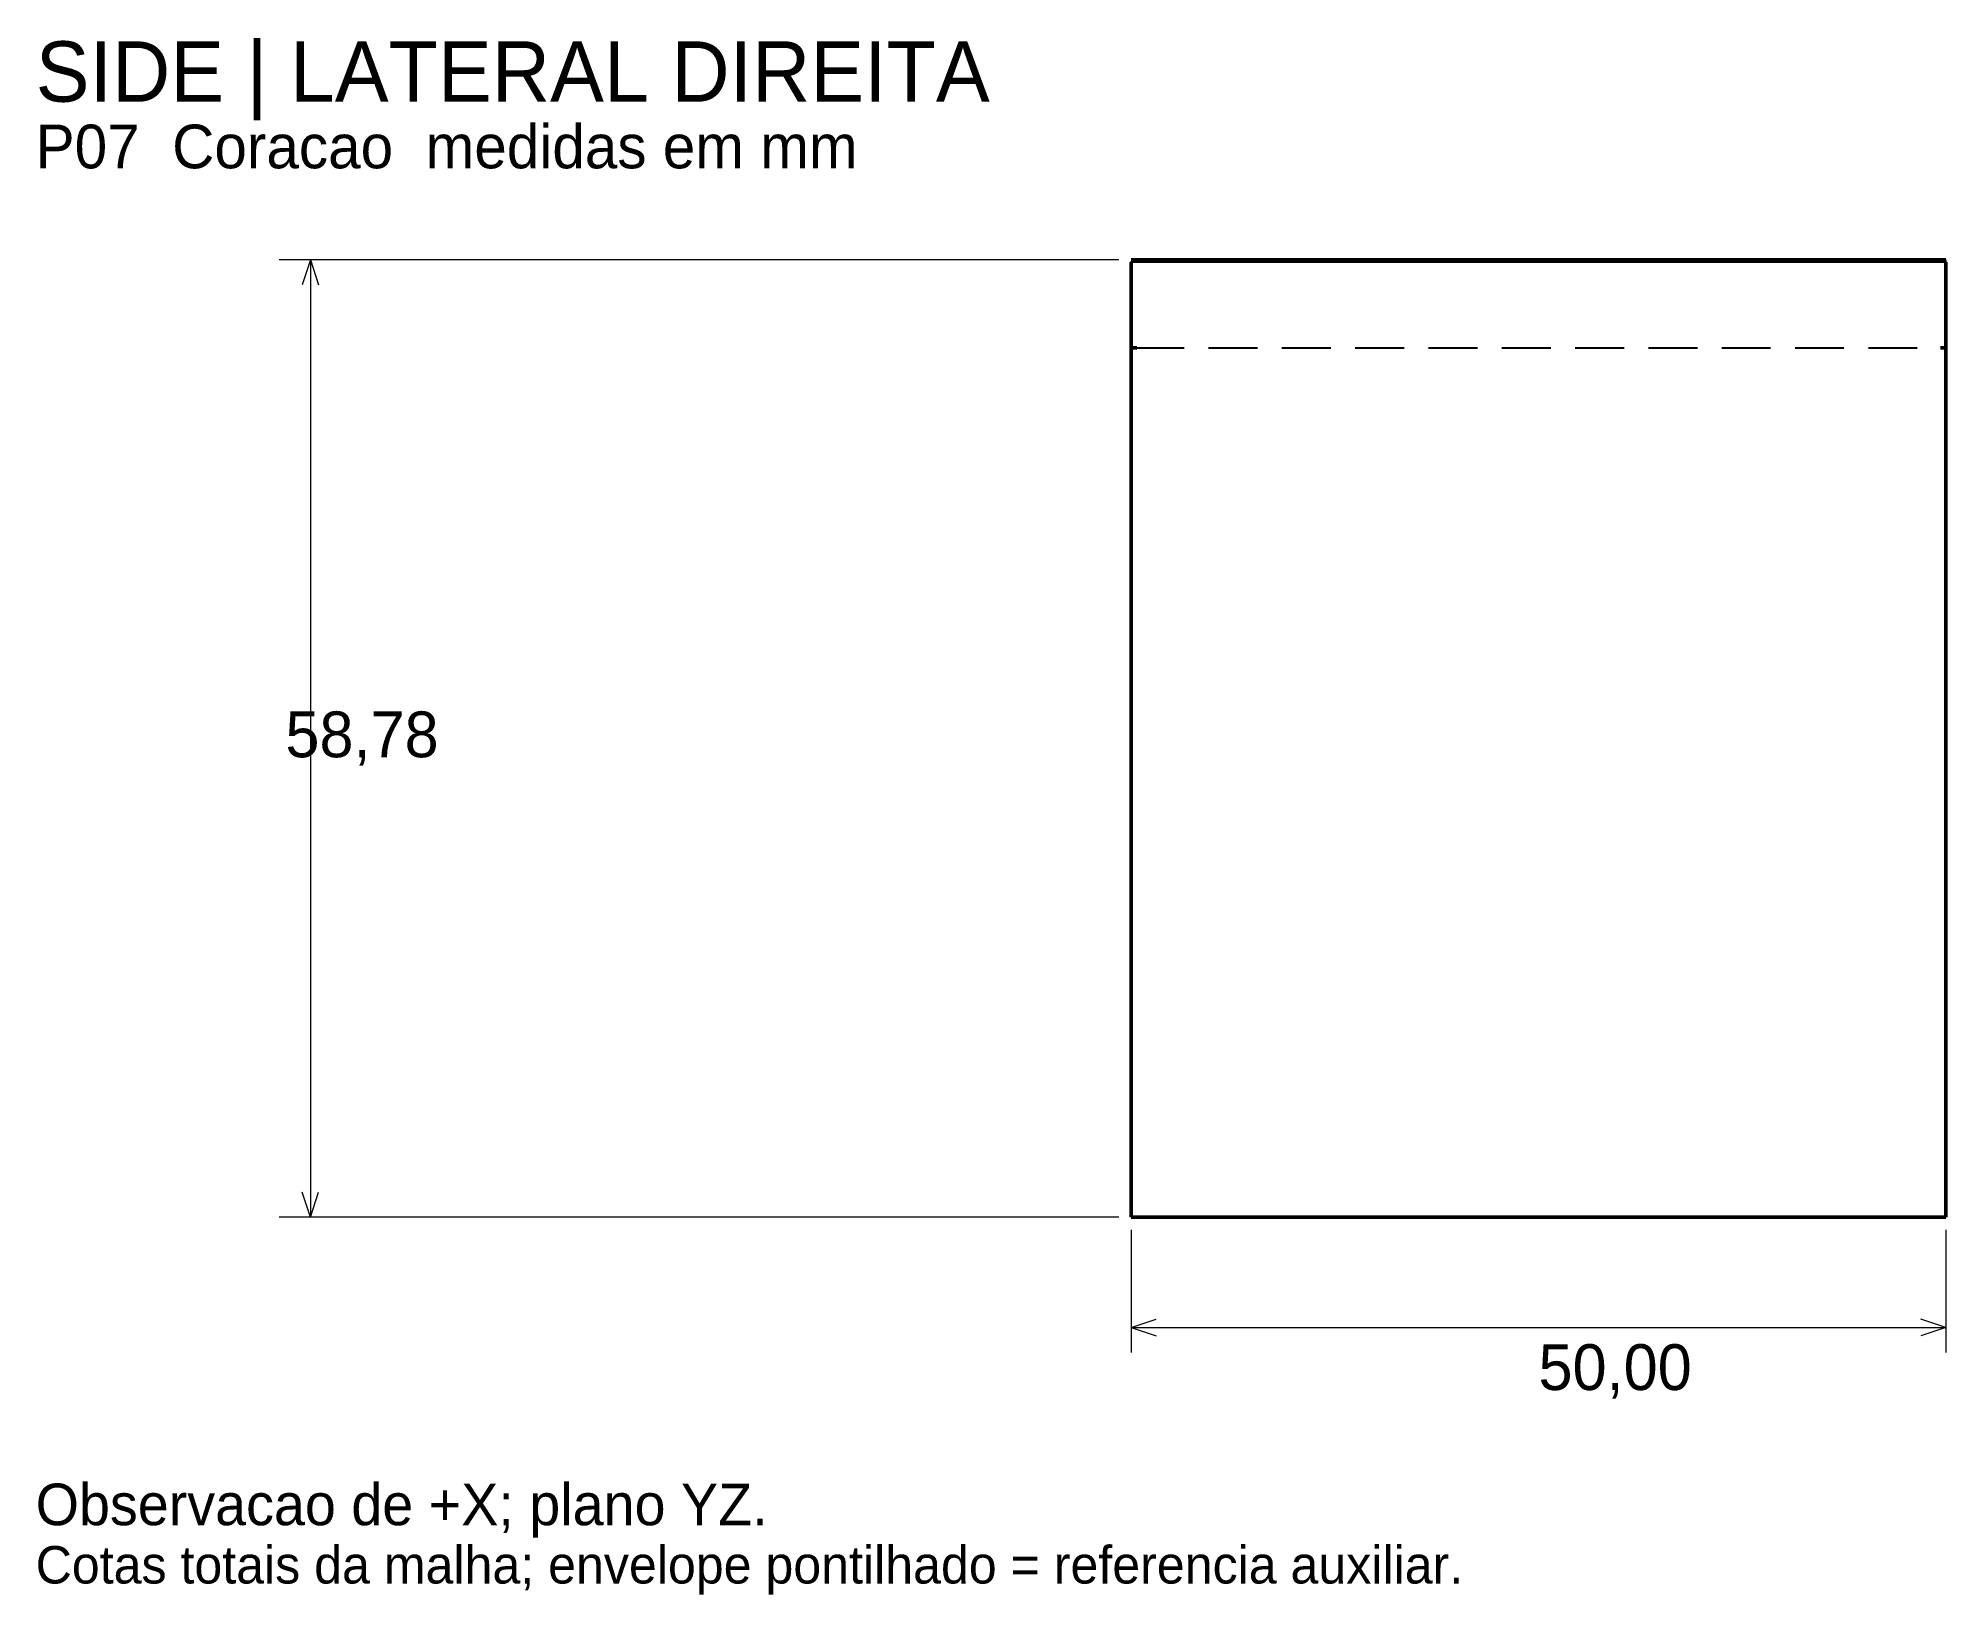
# Model space of a CAD drawing. Header units: millimetres. Extents: x 5 to 122, y 2 to 97.
import ezdxf

# ---------------------------------------------------------------- set-up
doc = ezdxf.new("R2010")
doc.units = ezdxf.units.MM
doc.linetypes.add('DOTTED', pattern=[1, 0, -1])
doc.linetypes.add('HIDDEN', pattern=[4.5, 3, -1.5])
for name, color, linetype, lineweight in [('HIDDEN', 8, 'HIDDEN', 25), ('REFERENCE', 8, 'DOTTED', 13), ('TEXT', 7, 'CONTINUOUS', 18), ('THIN', 7, 'CONTINUOUS', 18), ('VISIBLE', 7, 'CONTINUOUS', 50)]:
    doc.layers.add(name, color=color, linetype=linetype, lineweight=lineweight)

msp = doc.modelspace()

# ---------------------------------------------------------------- linework, layer by layer
at = {"layer": 'HIDDEN'}
for p, q in [((72.11, 83.54), (72.11, 83.59)), ((72.11, 83.47), (72.11, 83.54)), ((72.11, 83.39), (72.11, 83.47)), ((72.11, 83.4), (72.11, 83.46)), ((72.11, 83.34), (72.11, 83.4)), ((72.11, 83.3), (72.11, 83.39)), ((72.11, 83.29), (72.11, 83.34)), ((72.11, 83.19), (72.11, 83.3)), ((72.11, 83.23), (72.11, 83.29)), ((72.11, 83.18), (72.11, 83.23)), ((72.11, 83.07), (72.11, 83.19)), ((72.11, 83.13), (72.11, 83.18)), ((122.11, 83.54), (122.11, 83.59)), ((122.11, 83.47), (122.11, 83.54)), ((122.11, 83.39), (122.11, 83.47)), ((122.11, 83.4), (122.11, 83.46)), ((122.11, 83.34), (122.11, 83.4)), ((122.11, 83.3), (122.11, 83.39)), ((122.11, 83.29), (122.11, 83.34)), ((122.11, 83.19), (122.11, 83.3)), ((122.11, 83.23), (122.11, 83.29)), ((122.11, 83.18), (122.11, 83.23)), ((122.11, 83.07), (122.11, 83.19)), ((122.11, 83.13), (122.11, 83.18)), ((72.11, 83.08), (72.11, 83.13)), ((72.11, 83.04), (72.11, 83.08)), ((72.11, 82.94), (72.11, 83.07)), ((72.11, 83), (72.11, 83.04)), ((72.11, 82.81), (72.11, 82.94)), ((72.11, 82.67), (72.11, 82.81)), ((72.11, 82.7), (72.11, 82.8)), ((72.11, 82.57), (72.11, 82.7)), ((72.11, 82.55), (72.11, 82.67)), ((72.11, 82.41), (72.11, 82.57)), ((72.11, 82.42), (72.11, 82.55)), ((72.11, 82.27), (72.11, 82.42)), ((72.11, 82.23), (72.11, 82.41)), ((72.11, 82.11), (72.11, 82.27)), ((72.11, 82.03), (72.11, 82.23)), ((72.11, 81.95), (72.11, 82.11)), ((72.11, 81.82), (72.11, 82.03)), ((122.11, 83.08), (122.11, 83.13)), ((122.11, 83.04), (122.11, 83.08)), ((122.11, 82.94), (122.11, 83.07)), ((122.11, 83), (122.11, 83.04)), ((122.11, 82.81), (122.11, 82.94)), ((122.11, 82.67), (122.11, 82.81)), ((122.11, 82.7), (122.11, 82.8)), ((122.11, 82.57), (122.11, 82.7)), ((122.11, 82.55), (122.11, 82.67)), ((122.11, 82.41), (122.11, 82.57)), ((122.11, 82.42), (122.11, 82.55)), ((122.11, 82.27), (122.11, 82.42)), ((122.11, 82.23), (122.11, 82.41)), ((122.11, 82.11), (122.11, 82.27)), ((122.11, 82.03), (122.11, 82.23)), ((122.11, 81.95), (122.11, 82.11)), ((122.11, 81.82), (122.11, 82.03)), ((72.11, 81.79), (72.11, 81.95)), ((72.11, 81.61), (72.11, 81.82)), ((72.11, 81.63), (72.11, 81.79)), ((72.11, 81.49), (72.11, 81.63)), ((72.11, 81.4), (72.11, 81.61)), ((72.11, 81.35), (72.11, 81.49)), ((72.11, 81.2), (72.11, 81.4)), ((72.11, 81.24), (72.11, 81.35)), ((72.11, 81.01), (72.11, 81.2)), ((72.11, 81.12), (72.11, 81.18)), ((72.11, 81.06), (72.11, 81.12)), ((72.11, 80.97), (72.11, 81.01)), ((72.11, 80.93), (72.11, 80.98)), ((72.11, 80.93), (72.11, 80.97)), ((72.11, 80.89), (72.11, 80.93)), ((72.11, 80.83), (72.11, 80.89)), ((72.11, 80.77), (72.11, 80.83)), ((122.11, 81.79), (122.11, 81.95)), ((122.11, 81.61), (122.11, 81.82)), ((122.11, 81.63), (122.11, 81.79)), ((122.11, 81.49), (122.11, 81.63)), ((122.11, 81.4), (122.11, 81.61)), ((122.11, 81.35), (122.11, 81.49)), ((122.11, 81.2), (122.11, 81.4)), ((122.11, 81.24), (122.11, 81.35)), ((122.11, 81.01), (122.11, 81.2)), ((122.11, 81.12), (122.11, 81.18)), ((122.11, 81.06), (122.11, 81.12)), ((122.11, 80.97), (122.11, 81.01)), ((122.11, 80.93), (122.11, 80.98)), ((122.11, 80.93), (122.11, 80.97)), ((122.11, 80.89), (122.11, 80.93)), ((122.11, 80.83), (122.11, 80.89)), ((122.11, 80.77), (122.11, 80.83)), ((72.11, 80.69), (72.11, 80.77)), ((72.11, 80.63), (72.11, 80.72)), ((72.11, 80.59), (72.11, 80.69)), ((72.11, 80.49), (72.11, 80.63)), ((72.11, 80.47), (72.11, 80.59)), ((72.11, 80.29), (72.11, 80.49)), ((72.11, 80.32), (72.11, 80.47)), ((72.11, 80.14), (72.11, 80.32)), ((72.11, 80.06), (72.11, 80.29)), ((72.11, 79.92), (72.11, 80.14)), ((72.11, 79.81), (72.11, 80.06)), ((72.11, 79.48), (72.11, 79.92)), ((72.11, 79.54), (72.11, 79.81)), ((122.11, 80.69), (122.11, 80.77)), ((122.11, 80.63), (122.11, 80.72)), ((122.11, 80.59), (122.11, 80.69)), ((122.11, 80.49), (122.11, 80.63)), ((122.11, 80.47), (122.11, 80.59)), ((122.11, 80.29), (122.11, 80.49)), ((122.11, 80.32), (122.11, 80.47)), ((122.11, 80.14), (122.11, 80.32)), ((122.11, 80.06), (122.11, 80.29)), ((122.11, 79.92), (122.11, 80.14)), ((122.11, 79.81), (122.11, 80.06)), ((122.11, 79.48), (122.11, 79.92)), ((122.11, 79.54), (122.11, 79.81)), ((72.11, 79.28), (72.11, 79.54)), ((72.11, 79), (72.11, 79.48)), ((72.11, 79.02), (72.11, 79.28)), ((72.11, 78.79), (72.11, 79.02)), ((72.11, 78.49), (72.11, 79)), ((72.11, 78.59), (72.11, 78.79)), ((72.11, 78.54), (72.11, 78.59)), ((72.11, 78.5), (72.11, 78.54)), ((72.11, 78.45), (72.11, 78.5)), ((72.11, 77.95), (72.11, 78.49)), ((122.11, 79.28), (122.11, 79.54)), ((122.11, 79), (122.11, 79.48)), ((122.11, 79.02), (122.11, 79.28)), ((122.11, 78.79), (122.11, 79.02)), ((122.11, 78.49), (122.11, 79)), ((122.11, 78.59), (122.11, 78.79)), ((122.11, 78.54), (122.11, 78.59)), ((122.11, 78.5), (122.11, 78.54)), ((122.11, 78.45), (122.11, 78.5)), ((122.11, 77.95), (122.11, 78.49)), ((72.11, 78.41), (72.11, 78.45)), ((72.11, 77.4), (72.11, 77.95)), ((72.11, 76.83), (72.11, 77.4)), ((72.36, 78.3), (121.87, 78.3)), ((122.11, 78.41), (122.11, 78.45)), ((122.11, 77.4), (122.11, 77.95)), ((122.11, 76.83), (122.11, 77.4)), ((72.11, 76.26), (72.11, 76.83)), ((72.11, 75.7), (72.11, 76.26)), ((122.11, 76.26), (122.11, 76.83)), ((122.11, 75.7), (122.11, 76.26)), ((72.11, 75.15), (72.11, 75.7)), ((72.11, 74.62), (72.11, 75.15)), ((122.11, 75.15), (122.11, 75.7)), ((122.11, 74.62), (122.11, 75.15)), ((72.11, 74.31), (72.11, 74.62)), ((72.11, 74.02), (72.11, 74.31)), ((72.11, 73.75), (72.11, 74.02)), ((122.11, 74.31), (122.11, 74.62)), ((122.11, 74.02), (122.11, 74.31)), ((122.11, 73.75), (122.11, 74.02)), ((72.11, 73.51), (72.11, 73.75)), ((72.11, 73.3), (72.11, 73.51)), ((72.11, 73.11), (72.11, 73.3)), ((72.11, 72.96), (72.11, 73.11)), ((72.11, 72.84), (72.11, 72.96)), ((72.11, 72.75), (72.11, 72.84)), ((72.11, 72.7), (72.11, 72.75)), ((122.11, 73.51), (122.11, 73.75)), ((122.11, 73.3), (122.11, 73.51)), ((122.11, 73.11), (122.11, 73.3)), ((122.11, 72.96), (122.11, 73.11)), ((122.11, 72.84), (122.11, 72.96)), ((122.11, 72.75), (122.11, 72.84)), ((122.11, 72.7), (122.11, 72.75)), ((72.11, 72.39), (72.11, 72.46)), ((72.11, 72.35), (72.11, 72.39)), ((72.11, 72.3), (72.11, 72.35)), ((72.11, 72.26), (72.11, 72.3)), ((72.11, 72.21), (72.11, 72.26)), ((72.11, 72.16), (72.11, 72.21)), ((72.11, 72.1), (72.11, 72.16)), ((72.11, 72.03), (72.11, 72.1)), ((72.11, 71.95), (72.11, 72.03)), ((72.11, 71.87), (72.11, 71.95)), ((72.11, 71.79), (72.11, 71.87)), ((72.11, 71.62), (72.11, 71.79)), ((72.11, 71.54), (72.11, 71.62)), ((72.11, 71.46), (72.11, 71.54)), ((72.11, 71.19), (72.11, 71.46)), ((122.11, 72.39), (122.11, 72.46)), ((122.11, 72.35), (122.11, 72.39)), ((122.11, 72.3), (122.11, 72.35)), ((122.11, 72.26), (122.11, 72.3)), ((122.11, 72.21), (122.11, 72.26)), ((122.11, 72.16), (122.11, 72.21)), ((122.11, 72.1), (122.11, 72.16)), ((122.11, 72.03), (122.11, 72.1)), ((122.11, 71.95), (122.11, 72.03)), ((122.11, 71.87), (122.11, 71.95)), ((122.11, 71.79), (122.11, 71.87)), ((122.11, 71.62), (122.11, 71.79)), ((122.11, 71.54), (122.11, 71.62)), ((122.11, 71.46), (122.11, 71.54)), ((122.11, 71.19), (122.11, 71.46)), ((72.11, 70.92), (72.11, 71.19)), ((72.11, 70.64), (72.11, 70.92)), ((72.11, 70.35), (72.11, 70.64)), ((72.11, 70.04), (72.11, 70.35)), ((122.11, 70.92), (122.11, 71.19)), ((122.11, 70.64), (122.11, 70.92)), ((122.11, 70.35), (122.11, 70.64)), ((122.11, 70.04), (122.11, 70.35)), ((72.11, 69.72), (72.11, 70.04)), ((72.11, 69.39), (72.11, 69.72)), ((72.11, 69.04), (72.11, 69.39)), ((122.11, 69.72), (122.11, 70.04)), ((122.11, 69.39), (122.11, 69.72)), ((122.11, 69.04), (122.11, 69.39)), ((72.11, 68.67), (72.11, 69.04)), ((72.11, 68.27), (72.11, 68.67)), ((72.11, 67.82), (72.11, 68.27)), ((122.11, 68.67), (122.11, 69.04)), ((122.11, 68.27), (122.11, 68.67)), ((122.11, 67.82), (122.11, 68.27)), ((72.11, 67.25), (72.11, 67.82)), ((72.11, 66.6), (72.11, 67.25)), ((122.11, 67.25), (122.11, 67.82)), ((122.11, 66.6), (122.11, 67.25)), ((72.11, 65.88), (72.11, 66.6)), ((72.11, 65.14), (72.11, 65.88)), ((122.11, 65.88), (122.11, 66.6)), ((122.11, 65.14), (122.11, 65.88)), ((72.11, 65.14), (72.11, 64.4)), ((122.11, 65.14), (122.11, 64.4)), ((72.11, 64.4), (72.11, 63.69)), ((72.11, 63.69), (72.11, 63.04)), ((122.11, 64.4), (122.11, 63.69)), ((122.11, 63.69), (122.11, 63.04)), ((72.11, 63.04), (72.11, 62.48)), ((72.11, 62.48), (72.11, 62.03)), ((122.11, 63.04), (122.11, 62.48)), ((122.11, 62.48), (122.11, 62.03)), ((72.11, 62.03), (72.11, 60.75)), ((122.11, 62.03), (122.11, 60.75)), ((72.11, 60.75), (72.11, 59.53)), ((122.11, 60.75), (122.11, 59.53)), ((72.11, 59.53), (72.11, 58.36)), ((122.11, 59.53), (122.11, 58.36)), ((72.11, 58.36), (72.11, 57.23)), ((122.11, 58.36), (122.11, 57.23)), ((72.11, 57.23), (72.11, 56.15)), ((122.11, 57.23), (122.11, 56.15)), ((72.11, 56.15), (72.11, 55.09)), ((72.11, 55.09), (72.11, 54.07)), ((122.11, 56.15), (122.11, 55.09)), ((122.11, 55.09), (122.11, 54.07)), ((72.11, 54.07), (72.11, 53.07)), ((122.11, 54.07), (122.11, 53.07)), ((72.11, 53.07), (72.11, 52.09)), ((122.11, 53.07), (122.11, 52.09)), ((72.11, 52.09), (72.11, 51.12)), ((122.11, 52.09), (122.11, 51.12)), ((72.11, 51.12), (72.11, 49.51)), ((122.11, 51.12), (122.11, 49.51)), ((72.11, 49.51), (72.11, 47)), ((122.11, 49.51), (122.11, 47)), ((72.11, 47), (72.11, 43.86)), ((122.11, 47), (122.11, 43.86)), ((72.11, 43.86), (72.11, 40.32)), ((122.11, 43.86), (122.11, 40.32)), ((72.11, 40.32), (72.11, 36.65)), ((122.11, 40.32), (122.11, 36.65)), ((72.11, 36.65), (72.11, 33.09)), ((122.11, 36.65), (122.11, 33.09)), ((72.11, 33.09), (72.11, 29.88)), ((122.11, 33.09), (122.11, 29.88)), ((72.11, 29.88), (72.11, 27.29)), ((122.11, 29.88), (122.11, 27.29)), ((72.11, 27.29), (72.11, 25.55)), ((122.11, 27.29), (122.11, 25.55)), ((72.11, 25.55), (72.11, 24.92)), ((122.11, 25.55), (122.11, 24.92))]:
    msp.add_line(p, q, dxfattribs=at)
at = {"layer": 'REFERENCE'}
for p, q in [((72.11, 83.7), (122.11, 83.7)), ((72.11, 24.92), (72.11, 83.7)), ((122.11, 83.7), (122.11, 24.92)), ((122.11, 24.92), (72.11, 24.92))]:
    msp.add_line(p, q, dxfattribs=at)
at = {"layer": 'THIN'}
for p, q in [((71.35, 83.7), (19.81, 83.7)), ((21.72, 83.7), (21.21, 82.16)), ((21.72, 83.7), (21.72, 24.92)), ((21.72, 83.7), (22.23, 82.16)), ((21.72, 24.92), (21.21, 26.45)), ((21.72, 24.92), (22.23, 26.45)), ((71.35, 24.92), (19.81, 24.92)), ((72.11, 24.15), (72.11, 16.61)), ((122.11, 24.15), (122.11, 16.61)), ((72.11, 18.15), (73.65, 18.66)), ((72.11, 18.15), (122.11, 18.15)), ((72.11, 18.15), (73.65, 17.63)), ((122.11, 18.15), (120.58, 18.66)), ((122.11, 18.15), (120.58, 17.63))]:
    msp.add_line(p, q, dxfattribs=at)
at = {"layer": 'VISIBLE'}
for p, q in [((72.11, 83.7), (122.11, 83.7)), ((72.11, 83.62), (122.11, 83.62)), ((72.11, 83.56), (72.11, 83.51)), ((72.11, 83.56), (72.11, 83.52)), ((72.11, 83.52), (72.11, 83.47)), ((72.11, 83.51), (72.11, 83.46)), ((72.11, 83.47), (72.11, 83.41)), ((72.11, 83.46), (72.11, 83.38)), ((72.11, 83.41), (72.11, 83.34)), ((72.11, 83.38), (72.11, 83.29)), ((72.11, 83.34), (72.11, 83.26)), ((72.11, 83.29), (72.11, 83.17)), ((72.11, 83.26), (72.11, 83.17)), ((72.11, 83.17), (72.11, 83.11)), ((72.11, 83.17), (72.11, 83.06)), ((122.11, 83.56), (122.11, 83.52)), ((122.11, 83.56), (122.11, 83.51)), ((122.11, 83.52), (122.11, 83.47)), ((122.11, 83.51), (122.11, 83.46)), ((122.11, 83.47), (122.11, 83.41)), ((122.11, 83.46), (122.11, 83.38)), ((122.11, 83.41), (122.11, 83.34)), ((122.11, 83.38), (122.11, 83.29)), ((122.11, 83.34), (122.11, 83.26)), ((122.11, 83.29), (122.11, 83.17)), ((122.11, 83.26), (122.11, 83.17)), ((122.11, 83.17), (122.11, 83.11)), ((122.11, 83.17), (122.11, 83.06)), ((72.11, 83.11), (72.11, 83.06)), ((72.11, 83.06), (72.11, 83)), ((72.11, 83.06), (72.11, 82.94)), ((72.11, 83), (72.11, 82.95)), ((72.11, 82.95), (72.11, 82.89)), ((72.11, 82.94), (72.11, 82.81)), ((72.11, 82.89), (72.11, 82.84)), ((72.11, 82.84), (72.11, 82.79)), ((72.11, 82.81), (72.11, 82.67)), ((72.11, 82.79), (72.11, 82.75)), ((72.11, 82.75), (72.11, 82.7)), ((72.11, 82.7), (72.11, 82.66)), ((72.11, 82.67), (72.11, 82.53)), ((72.11, 82.53), (72.11, 82.39)), ((72.11, 82.51), (72.11, 82.43)), ((72.11, 82.43), (72.11, 82.31)), ((72.11, 82.39), (72.11, 82.23)), ((72.11, 82.31), (72.11, 82.15)), ((72.11, 82.23), (72.11, 82.08)), ((72.11, 82.15), (72.11, 81.97)), ((72.11, 82.08), (72.11, 81.93)), ((72.11, 81.97), (72.11, 81.78)), ((122.11, 83.11), (122.11, 83.06)), ((122.11, 83.06), (122.11, 83)), ((122.11, 83.06), (122.11, 82.94)), ((122.11, 83), (122.11, 82.95)), ((122.11, 82.95), (122.11, 82.89)), ((122.11, 82.94), (122.11, 82.81)), ((122.11, 82.89), (122.11, 82.84)), ((122.11, 82.84), (122.11, 82.79)), ((122.11, 82.81), (122.11, 82.67)), ((122.11, 82.79), (122.11, 82.75)), ((122.11, 82.75), (122.11, 82.7)), ((122.11, 82.7), (122.11, 82.66)), ((122.11, 82.67), (122.11, 82.53)), ((122.11, 82.53), (122.11, 82.39)), ((122.11, 82.51), (122.11, 82.43)), ((122.11, 82.43), (122.11, 82.31)), ((122.11, 82.39), (122.11, 82.23)), ((122.11, 82.31), (122.11, 82.15)), ((122.11, 82.23), (122.11, 82.08)), ((122.11, 82.15), (122.11, 81.97)), ((122.11, 82.08), (122.11, 81.93)), ((122.11, 81.97), (122.11, 81.78)), ((72.11, 81.93), (72.11, 81.77)), ((72.11, 81.78), (72.11, 81.58)), ((72.11, 81.77), (72.11, 81.63)), ((72.11, 81.63), (72.11, 81.5)), ((72.11, 81.58), (72.11, 81.38)), ((72.11, 81.5), (72.11, 81.38)), ((72.11, 81.38), (72.11, 81.19)), ((72.11, 81.38), (72.11, 81.28)), ((72.11, 81.28), (72.11, 81.18)), ((72.11, 81.19), (72.11, 81.02)), ((72.11, 81.18), (72.11, 81.08)), ((72.11, 81.08), (72.11, 80.99)), ((72.11, 81.02), (72.11, 80.86)), ((72.11, 80.99), (72.11, 80.89)), ((72.11, 80.89), (72.11, 80.79)), ((72.11, 80.86), (72.11, 80.68)), ((122.11, 81.93), (122.11, 81.77)), ((122.11, 81.78), (122.11, 81.58)), ((122.11, 81.77), (122.11, 81.63)), ((122.11, 81.63), (122.11, 81.5)), ((122.11, 81.58), (122.11, 81.38)), ((122.11, 81.5), (122.11, 81.38)), ((122.11, 81.38), (122.11, 81.28)), ((122.11, 81.38), (122.11, 81.19)), ((122.11, 81.28), (122.11, 81.18)), ((122.11, 81.19), (122.11, 81.02)), ((122.11, 81.18), (122.11, 81.08)), ((122.11, 81.08), (122.11, 80.99)), ((122.11, 81.02), (122.11, 80.86)), ((122.11, 80.99), (122.11, 80.89)), ((122.11, 80.89), (122.11, 80.79)), ((122.11, 80.86), (122.11, 80.68)), ((72.11, 80.79), (72.11, 80.68)), ((72.11, 80.68), (72.11, 80.49)), ((72.11, 80.68), (72.11, 80.25)), ((72.11, 80.49), (72.11, 80.27)), ((72.11, 80.27), (72.11, 80.05)), ((72.11, 80.25), (72.11, 79.75)), ((72.11, 80.05), (72.11, 79.81)), ((72.11, 79.81), (72.11, 79.57)), ((72.11, 79.75), (72.11, 79.2)), ((122.11, 80.79), (122.11, 80.68)), ((122.11, 80.68), (122.11, 80.49)), ((122.11, 80.68), (122.11, 80.25)), ((122.11, 80.49), (122.11, 80.27)), ((122.11, 80.27), (122.11, 80.05)), ((122.11, 80.25), (122.11, 79.75)), ((122.11, 80.05), (122.11, 79.81)), ((122.11, 79.81), (122.11, 79.57)), ((122.11, 79.75), (122.11, 79.2)), ((72.11, 79.57), (72.11, 79.33)), ((72.11, 79.33), (72.11, 79.1)), ((72.11, 79.2), (72.11, 78.61)), ((72.11, 79.1), (72.11, 78.87)), ((72.11, 78.87), (72.11, 78.78)), ((72.11, 78.78), (72.11, 78.69)), ((72.11, 78.69), (72.11, 78.61)), ((72.11, 78.61), (72.11, 77.98)), ((72.11, 78.61), (72.11, 78.53)), ((72.11, 78.53), (72.11, 78.46)), ((72.11, 78.46), (72.11, 78.41)), ((122.11, 79.57), (122.11, 79.33)), ((122.11, 79.33), (122.11, 79.1)), ((122.11, 79.2), (122.11, 78.61)), ((122.11, 79.1), (122.11, 78.87)), ((122.11, 78.87), (122.11, 78.78)), ((122.11, 78.78), (122.11, 78.69)), ((122.11, 78.69), (122.11, 78.61)), ((122.11, 78.61), (122.11, 77.98)), ((122.11, 78.61), (122.11, 78.53)), ((122.11, 78.53), (122.11, 78.46)), ((122.11, 78.46), (122.11, 78.41)), ((72.11, 78.41), (72.11, 78.36)), ((72.11, 78.3), (72.45, 78.3)), ((72.11, 77.98), (72.11, 77.33)), ((72.11, 77.33), (72.11, 76.66)), ((121.78, 78.3), (122.11, 78.3)), ((122.11, 78.41), (122.11, 78.36)), ((122.11, 77.98), (122.11, 77.33)), ((122.11, 77.33), (122.11, 76.66)), ((72.11, 76.66), (72.11, 75.99)), ((122.11, 76.66), (122.11, 75.99)), ((72.11, 75.99), (72.11, 75.32)), ((72.11, 75.32), (72.11, 74.66)), ((122.11, 75.99), (122.11, 75.32)), ((122.11, 75.32), (122.11, 74.66)), ((72.11, 74.66), (72.11, 74.3)), ((72.11, 74.3), (72.11, 73.92)), ((72.11, 73.92), (72.11, 73.52)), ((122.11, 74.66), (122.11, 74.3)), ((122.11, 74.3), (122.11, 73.92)), ((122.11, 73.92), (122.11, 73.52)), ((72.11, 73.52), (72.11, 73.11)), ((72.11, 73.11), (72.11, 72.7)), ((72.11, 72.7), (72.11, 72.31)), ((122.11, 73.52), (122.11, 73.11)), ((122.11, 73.11), (122.11, 72.7)), ((122.11, 72.7), (122.11, 72.31)), ((72.11, 72.31), (72.11, 71.93)), ((72.11, 71.93), (72.11, 71.57)), ((72.11, 71.57), (72.11, 71.25)), ((122.11, 72.31), (122.11, 71.93)), ((122.11, 71.93), (122.11, 71.57)), ((122.11, 71.57), (122.11, 71.25)), ((72.11, 71.25), (72.11, 70.98)), ((72.11, 70.98), (72.11, 70.94)), ((72.11, 70.94), (72.11, 70.89)), ((72.11, 70.89), (72.11, 70.84)), ((72.11, 70.84), (72.11, 70.78)), ((72.11, 70.78), (72.11, 70.73)), ((72.11, 70.73), (72.11, 70.67)), ((72.11, 70.67), (72.11, 70.61)), ((72.11, 70.61), (72.11, 70.56)), ((72.11, 70.56), (72.11, 70.51)), ((72.11, 70.51), (72.11, 70.46)), ((72.11, 70.46), (72.11, 69.59)), ((122.11, 71.25), (122.11, 70.98)), ((122.11, 70.98), (122.11, 70.94)), ((122.11, 70.94), (122.11, 70.89)), ((122.11, 70.89), (122.11, 70.84)), ((122.11, 70.84), (122.11, 70.78)), ((122.11, 70.78), (122.11, 70.73)), ((122.11, 70.73), (122.11, 70.67)), ((122.11, 70.67), (122.11, 70.61)), ((122.11, 70.61), (122.11, 70.56)), ((122.11, 70.56), (122.11, 70.51)), ((122.11, 70.51), (122.11, 70.46)), ((122.11, 70.46), (122.11, 69.59)), ((72.11, 69.59), (72.11, 68.65)), ((122.11, 69.59), (122.11, 68.65)), ((72.11, 68.65), (72.11, 67.66)), ((122.11, 68.65), (122.11, 67.66)), ((72.11, 67.66), (72.11, 66.63)), ((122.11, 67.66), (122.11, 66.63)), ((72.11, 66.63), (72.11, 65.58)), ((72.11, 64.52), (72.11, 65.58)), ((122.11, 66.63), (122.11, 65.58)), ((122.11, 64.52), (122.11, 65.58)), ((72.11, 63.46), (72.11, 64.52)), ((122.11, 63.46), (122.11, 64.52)), ((72.11, 62.42), (72.11, 63.46)), ((122.11, 62.42), (122.11, 63.46)), ((72.11, 61.4), (72.11, 62.42)), ((122.11, 61.4), (122.11, 62.42)), ((72.11, 60.43), (72.11, 61.4)), ((122.11, 60.43), (122.11, 61.4)), ((72.11, 59.64), (72.11, 60.43)), ((122.11, 59.64), (122.11, 60.43)), ((72.11, 58.88), (72.11, 59.64)), ((72.11, 58.14), (72.11, 58.88)), ((122.11, 58.88), (122.11, 59.64)), ((122.11, 58.14), (122.11, 58.88)), ((72.11, 57.42), (72.11, 58.14)), ((72.11, 56.72), (72.11, 57.42)), ((122.11, 57.42), (122.11, 58.14)), ((122.11, 56.72), (122.11, 57.42)), ((72.11, 56.02), (72.11, 56.72)), ((122.11, 56.02), (122.11, 56.72)), ((72.11, 55.33), (72.11, 56.02)), ((72.11, 54.64), (72.11, 55.33)), ((122.11, 55.33), (122.11, 56.02)), ((122.11, 54.64), (122.11, 55.33)), ((72.11, 53.95), (72.11, 54.64)), ((72.11, 53.25), (72.11, 53.95)), ((122.11, 53.95), (122.11, 54.64)), ((122.11, 53.25), (122.11, 53.95)), ((72.11, 52.97), (72.11, 53.25)), ((72.11, 52.64), (72.11, 52.97)), ((122.11, 52.97), (122.11, 53.25)), ((122.11, 52.64), (122.11, 52.97)), ((72.11, 52.22), (72.11, 52.64)), ((72.11, 51.71), (72.11, 52.22)), ((72.11, 51.06), (72.11, 51.71)), ((122.11, 52.22), (122.11, 52.64)), ((122.11, 51.71), (122.11, 52.22)), ((122.11, 51.06), (122.11, 51.71)), ((72.11, 50.26), (72.11, 51.06)), ((122.11, 50.26), (122.11, 51.06)), ((72.11, 49.28), (72.11, 50.26)), ((72.11, 48.1), (72.11, 49.28)), ((122.11, 49.28), (122.11, 50.26)), ((122.11, 48.1), (122.11, 49.28)), ((72.11, 46.69), (72.11, 48.1)), ((122.11, 46.69), (122.11, 48.1)), ((72.11, 45.02), (72.11, 46.69)), ((122.11, 45.02), (122.11, 46.69)), ((72.11, 41.29), (72.11, 45.02)), ((122.11, 41.29), (122.11, 45.02)), ((72.11, 37.92), (72.11, 41.29)), ((122.11, 37.92), (122.11, 41.29)), ((72.11, 34.92), (72.11, 37.92)), ((122.11, 34.92), (122.11, 37.92)), ((72.11, 32.31), (72.11, 34.92)), ((122.11, 32.31), (122.11, 34.92)), ((72.11, 30.08), (72.11, 32.31)), ((122.11, 30.08), (122.11, 32.31)), ((72.11, 28.24), (72.11, 30.08)), ((122.11, 28.24), (122.11, 30.08)), ((72.11, 26.8), (72.11, 28.24)), ((122.11, 26.8), (122.11, 28.24)), ((72.11, 25.76), (72.11, 26.8)), ((72.11, 25.13), (72.11, 25.76)), ((122.11, 25.76), (122.11, 26.8)), ((122.11, 25.13), (122.11, 25.76)), ((72.11, 24.92), (72.11, 25.13)), ((72.11, 25), (72.11, 24.92)), ((72.11, 24.92), (122.11, 24.92)), ((122.11, 24.92), (122.11, 25.13)), ((122.11, 25), (122.11, 24.92))]:
    msp.add_line(p, q, dxfattribs=at)

# ---------------------------------------------------------------- texts
at = {"layer": 'TEXT'}
for s, height, p in [('SIDE | LATERAL DIREITA', 3.7057, (4.86, 93.41)), ('P07  Coracao  medidas em mm', 2.6834, (4.86, 89.32)), ('58,78', 2.811, (20.19, 53.16)), ('50,00', 2.811, (97.11, 14.31)), ('Observacao de +X; plano YZ.', 2.5557, (4.86, 6.01)), ('Cotas totais da malha; envelope pontilhado = referencia auxiliar.', 2.3001, (4.86, 2.43))]:
    msp.add_text(s, height=height, dxfattribs=at).set_placement(p)

doc.saveas('drawing.dxf')
